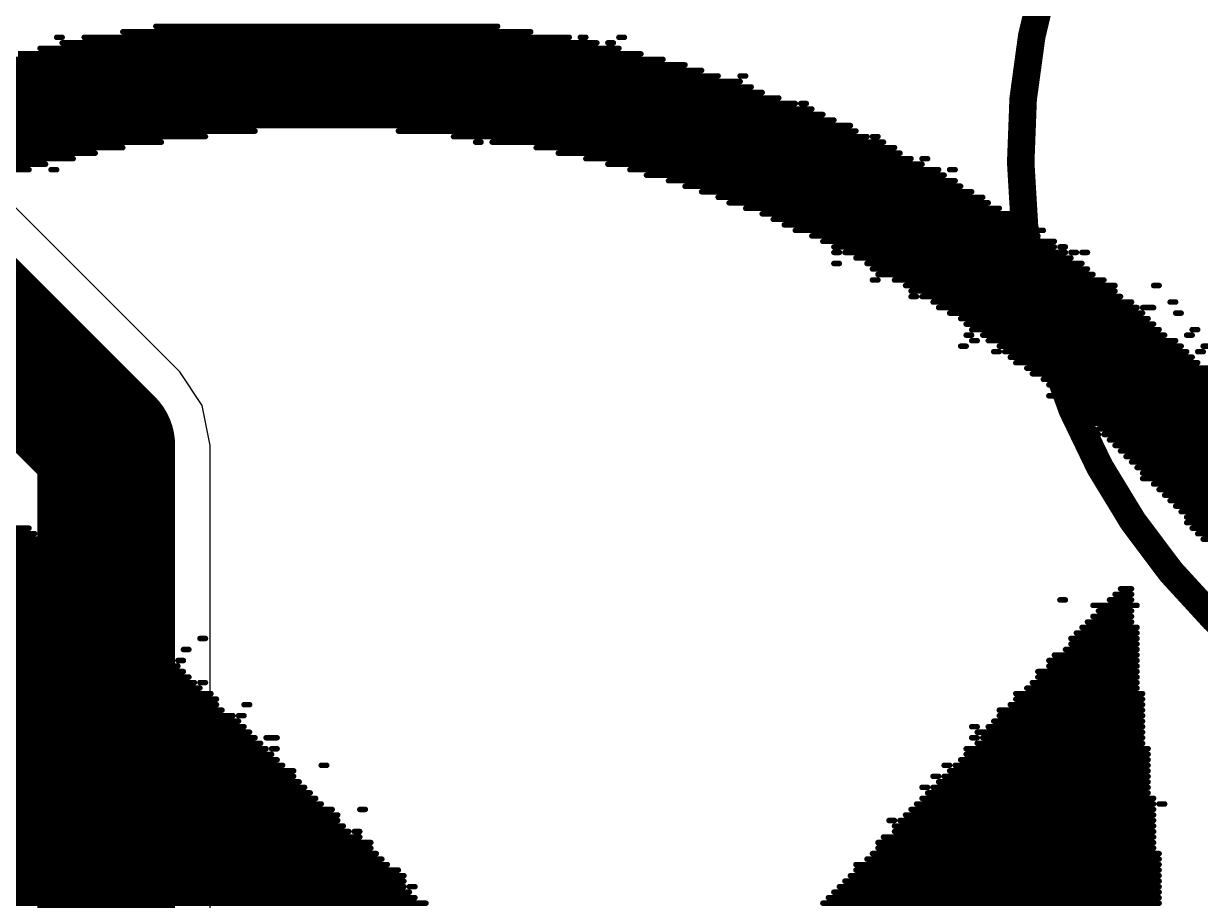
# Model space of a CAD drawing. Header units: millimetres. Extents: x -0.42 to 2.4, y -0.33 to 1.81.
# Drawn here: x 0.705 to 0.9185, y 0.7405 to 0.8995 of the extents above; entities that cross this region are included whole.
import ezdxf

# ---------------------------------------------------------------- set-up
doc = ezdxf.new("R2010")
doc.units = ezdxf.units.MM
doc.header["$MEASUREMENT"] = 0
for name, color, linetype in [('BottomLayer', 5, 'Continuous'), ('BottomOverlay', 54, 'Continuous'), ('TopOverlay', 2, 'Continuous')]:
    doc.layers.add(name, color=color, linetype=linetype)

# ---------------------------------------------------------------- blocks, each defined once
blk = doc.blocks.new('IR333_A_7')
at = {"layer": 'TopOverlay', "const_width": 0.005}
blk.add_lwpolyline([(-0.11811, 0, -0.73505), (0.09707, 0.06729)], format="xyb", dxfattribs=at)

msp = doc.modelspace()

# ---------------------------------------------------------------- linework, layer by layer
at = {"layer": 'BottomLayer'}
for p, q in [((0.73334, 0.83634), (0.65218, 0.9175)), ((0.73743, 0.83022), (0.73334, 0.83634)), ((0.73886, 0.823), (0.73743, 0.83022)), ((0.73886, 0.391), (0.73886, 0.823))]:
    msp.add_line(p, q, dxfattribs=at)
at = {"layer": 'BottomLayer', "const_width": 0.025}
for points in [[(0.63006, 0.91294), (0.72, 0.823)], [(0.72, 0.391), (0.72, 0.823)]]:
    msp.add_lwpolyline(points, dxfattribs=at)
at = {"layer": 'BottomLayer', "const_width": 0.0125}
msp.add_lwpolyline([(0.71375, 0.823, 1), (0.72625, 0.823, 1)], format="xyb", close=True, dxfattribs=at)
msp.add_lwpolyline([(0.71375, 0.823, 1), (0.72625, 0.823, 1)], format="xyb", close=True, dxfattribs=at)
at = {"layer": 'BottomOverlay', "const_width": 0.001}
for points in [[(0.729, 0.899), (0.791, 0.899)], [(0.711, 0.897), (0.712, 0.897)], [(0.716, 0.897), (0.804, 0.897)], [(0.723, 0.898), (0.797, 0.898)], [(0.806, 0.897), (0.807, 0.897)], [(0.813, 0.897), (0.814, 0.897)], [(0.708, 0.895), (0.813, 0.895)], [(0.712, 0.896), (0.809, 0.896)], [(0.811, 0.896), (0.812, 0.896)], [(0.696, 0.892), (0.825, 0.892)], [(0.699, 0.893), (0.821, 0.893)], [(0.704, 0.894), (0.817, 0.894)], [(0.689, 0.89), (0.831, 0.89)], [(0.693, 0.891), (0.828, 0.891)], [(0.835, 0.89), (0.836, 0.89)], [(0.684, 0.888), (0.837, 0.888)], [(0.687, 0.889), (0.835, 0.889)], [(0.679, 0.886), (0.842, 0.886)], [(0.681, 0.887), (0.839, 0.887)], [(0.673, 0.884), (0.848, 0.884)], [(0.676, 0.885), (0.845, 0.885)], [(0.846, 0.885), (0.847, 0.885)], [(0.669, 0.882), (0.852, 0.882)], [(0.671, 0.883), (0.85, 0.883)], [(0.665, 0.88), (0.747, 0.88)], [(0.666, 0.881), (0.855, 0.881)], [(0.773, 0.88), (0.856, 0.88)], [(0.657, 0.877), (0.723, 0.877)], [(0.661, 0.878), (0.73, 0.878)], [(0.662, 0.879), (0.738, 0.879)], [(0.783, 0.879), (0.858, 0.879)], [(0.787, 0.878), (0.788, 0.878)], [(0.79, 0.878), (0.861, 0.878)], [(0.798, 0.877), (0.863, 0.877)], [(0.859, 0.879), (0.86, 0.879)], [(0.655, 0.875), (0.714, 0.875)], [(0.656, 0.876), (0.718, 0.876)], [(0.802, 0.876), (0.864, 0.876)], [(0.807, 0.875), (0.866, 0.875)], [(0.868, 0.875), (0.869, 0.875)], [(0.651, 0.873), (0.706, 0.873)], [(0.652, 0.874), (0.709, 0.874)], [(0.71, 0.873), (0.711, 0.873)], [(0.811, 0.874), (0.868, 0.874)], [(0.815, 0.873), (0.871, 0.873)], [(0.873, 0.873), (0.874, 0.873)], [(0.818, 0.872), (0.872, 0.872)], [(0.822, 0.871), (0.874, 0.871)], [(0.825, 0.87), (0.875, 0.87)], [(0.828, 0.869), (0.877, 0.869)], [(0.831, 0.868), (0.879, 0.868)], [(0.833, 0.867), (0.88, 0.867)], [(0.836, 0.866), (0.882, 0.866)], [(0.839, 0.865), (0.884, 0.865)], [(0.841, 0.864), (0.885, 0.864)], [(0.843, 0.863), (0.887, 0.863)], [(0.845, 0.862), (0.888, 0.862)], [(0.848, 0.861), (0.889, 0.861)], [(0.85, 0.86), (0.892, 0.86)], [(0.889, 0.862), (0.89, 0.862)], [(0.852, 0.859), (0.892, 0.859)], [(0.852, 0.858), (0.853, 0.858)], [(0.854, 0.858), (0.894, 0.858)], [(0.893, 0.859), (0.894, 0.859)], [(0.895, 0.858), (0.896, 0.858)], [(0.897, 0.858), (0.898, 0.858)], [(0.852, 0.856), (0.853, 0.856)], [(0.856, 0.857), (0.895, 0.857)], [(0.858, 0.856), (0.897, 0.856)], [(0.859, 0.855), (0.898, 0.855)], [(0.86, 0.854), (0.899, 0.854)], [(0.859, 0.853), (0.86, 0.853)], [(0.863, 0.853), (0.901, 0.853)], [(0.865, 0.852), (0.903, 0.852)], [(0.91, 0.852), (0.911, 0.852)], [(0.866, 0.851), (0.903, 0.851)], [(0.866, 0.85), (0.867, 0.85)], [(0.868, 0.85), (0.904, 0.85)], [(0.87, 0.849), (0.906, 0.849)], [(0.871, 0.848), (0.907, 0.848)], [(0.908, 0.848), (0.91, 0.848)], [(0.913, 0.849), (0.914, 0.849)], [(0.873, 0.847), (0.908, 0.847)], [(0.875, 0.846), (0.909, 0.846)], [(0.876, 0.845), (0.91, 0.845)], [(0.914, 0.847), (0.915, 0.847)], [(0.876, 0.843), (0.877, 0.843)], [(0.877, 0.844), (0.911, 0.844)], [(0.879, 0.843), (0.912, 0.843)], [(0.916, 0.843), (0.917, 0.843)], [(0.917, 0.844), (0.918, 0.844)], [(0.875, 0.841), (0.876, 0.841)], [(0.877, 0.842), (0.878, 0.842)], [(0.88, 0.842), (0.914, 0.842)], [(0.882, 0.841), (0.915, 0.841)], [(0.919, 0.841), (0.92, 0.841)], [(0.881, 0.84), (0.882, 0.84)], [(0.883, 0.84), (0.916, 0.84)], [(0.884, 0.839), (0.917, 0.839)], [(0.918, 0.84), (0.919, 0.84)], [(0.885, 0.838), (0.918, 0.838)], [(0.887, 0.837), (0.92, 0.837)], [(0.888, 0.836), (0.92, 0.836)], [(0.89, 0.835), (0.921, 0.835)], [(0.891, 0.834), (0.924, 0.834)], [(0.892, 0.833), (0.923, 0.833)], [(0.891, 0.832), (0.892, 0.832)], [(0.893, 0.832), (0.924, 0.832)], [(0.893, 0.831), (0.925, 0.831)], [(0.896, 0.83), (0.926, 0.83)], [(0.897, 0.829), (0.927, 0.829)], [(0.897, 0.828), (0.927, 0.828)], [(0.899, 0.827), (0.928, 0.827)], [(0.9, 0.826), (0.929, 0.826)], [(0.899, 0.825), (0.9, 0.825)], [(0.901, 0.825), (0.93, 0.825)], [(0.902, 0.824), (0.931, 0.824)], [(0.903, 0.823), (0.932, 0.823)], [(0.904, 0.822), (0.933, 0.822)], [(0.905, 0.821), (0.934, 0.821)], [(0.906, 0.82), (0.935, 0.82)], [(0.907, 0.819), (0.935, 0.819)], [(0.908, 0.818), (0.936, 0.818)], [(0.901, 0.816), (0.902, 0.816)], [(0.908, 0.817), (0.937, 0.817)], [(0.91, 0.816), (0.938, 0.816)], [(0.911, 0.815), (0.939, 0.815)], [(0.912, 0.814), (0.939, 0.814)], [(0.913, 0.813), (0.94, 0.813)], [(0.914, 0.812), (0.941, 0.812)], [(0.915, 0.811), (0.942, 0.811)], [(0.916, 0.81), (0.943, 0.81)], [(0.916, 0.809), (0.943, 0.809)], [(0.547, 0.808), (0.706, 0.808)], [(0.548, 0.807), (0.707, 0.807)], [(0.917, 0.808), (0.944, 0.808)], [(0.918, 0.807), (0.945, 0.807)], [(0.551, 0.806), (0.709, 0.806)], [(0.553, 0.805), (0.709, 0.805)], [(0.919, 0.806), (0.947, 0.806)], [(0.555, 0.804), (0.711, 0.804)], [(0.557, 0.803), (0.711, 0.803)], [(0.559, 0.802), (0.713, 0.802)], [(0.561, 0.801), (0.713, 0.801)], [(0.716, 0.801), (0.717, 0.801)], [(0.562, 0.8), (0.715, 0.8)], [(0.564, 0.799), (0.716, 0.799)], [(0.567, 0.798), (0.717, 0.798)], [(0.717, 0.799), (0.718, 0.799)], [(0.568, 0.797), (0.718, 0.797)], [(0.569, 0.796), (0.719, 0.796)], [(0.903, 0.796), (0.906, 0.796)], [(0.904, 0.797), (0.906, 0.797)], [(0.567, 0.794), (0.721, 0.794)], [(0.568, 0.795), (0.72, 0.795)], [(0.893, 0.795), (0.894, 0.795)], [(0.899, 0.794), (0.907, 0.794)], [(0.902, 0.795), (0.906, 0.795)], [(0.566, 0.792), (0.724, 0.792)], [(0.567, 0.793), (0.722, 0.793)], [(0.723, 0.793), (0.724, 0.793)], [(0.899, 0.792), (0.906, 0.792)], [(0.9, 0.793), (0.906, 0.793)], [(0.565, 0.79), (0.726, 0.79)], [(0.566, 0.791), (0.725, 0.791)], [(0.897, 0.79), (0.907, 0.79)], [(0.898, 0.791), (0.906, 0.791)], [(0.564, 0.789), (0.727, 0.789)], [(0.564, 0.788), (0.728, 0.788)], [(0.737, 0.788), (0.738, 0.788)], [(0.895, 0.788), (0.907, 0.788)], [(0.896, 0.789), (0.907, 0.789)], [(0.563, 0.787), (0.729, 0.787)], [(0.589, 0.786), (0.73, 0.786)], [(0.734, 0.786), (0.735, 0.786)], [(0.894, 0.786), (0.907, 0.786)], [(0.895, 0.787), (0.907, 0.787)], [(0.591, 0.785), (0.731, 0.785)], [(0.593, 0.784), (0.732, 0.784)], [(0.733, 0.784), (0.734, 0.784)], [(0.891, 0.784), (0.907, 0.784)], [(0.892, 0.785), (0.907, 0.785)], [(0.594, 0.783), (0.733, 0.783)], [(0.597, 0.782), (0.734, 0.782)], [(0.598, 0.781), (0.735, 0.781)], [(0.889, 0.782), (0.907, 0.782)], [(0.889, 0.781), (0.907, 0.781)], [(0.891, 0.783), (0.907, 0.783)], [(0.6, 0.78), (0.736, 0.78)], [(0.601, 0.779), (0.737, 0.779)], [(0.737, 0.78), (0.738, 0.78)], [(0.887, 0.779), (0.907, 0.779)], [(0.888, 0.78), (0.907, 0.78)], [(0.603, 0.778), (0.739, 0.778)], [(0.605, 0.777), (0.74, 0.777)], [(0.885, 0.778), (0.908, 0.778)], [(0.885, 0.777), (0.908, 0.777)], [(0.606, 0.776), (0.74, 0.776)], [(0.608, 0.775), (0.741, 0.775)], [(0.745, 0.776), (0.746, 0.776)], [(0.882, 0.775), (0.908, 0.775)], [(0.884, 0.776), (0.908, 0.776)], [(0.609, 0.774), (0.743, 0.774)], [(0.611, 0.773), (0.744, 0.773)], [(0.744, 0.774), (0.745, 0.774)], [(0.881, 0.773), (0.908, 0.773)], [(0.882, 0.774), (0.908, 0.774)], [(0.612, 0.772), (0.745, 0.772)], [(0.614, 0.771), (0.746, 0.771)], [(0.877, 0.772), (0.878, 0.772)], [(0.878, 0.771), (0.908, 0.771)], [(0.88, 0.772), (0.908, 0.772)], [(0.616, 0.77), (0.747, 0.77)], [(0.617, 0.769), (0.748, 0.769)], [(0.749, 0.77), (0.751, 0.77)], [(0.877, 0.77), (0.878, 0.77)], [(0.878, 0.769), (0.908, 0.769)], [(0.879, 0.77), (0.908, 0.77)], [(0.619, 0.768), (0.749, 0.768)], [(0.621, 0.767), (0.75, 0.767)], [(0.622, 0.766), (0.751, 0.766)], [(0.75, 0.768), (0.751, 0.768)], [(0.875, 0.766), (0.909, 0.766)], [(0.876, 0.768), (0.909, 0.768)], [(0.876, 0.767), (0.909, 0.767)], [(0.624, 0.765), (0.752, 0.765)], [(0.625, 0.764), (0.754, 0.764)], [(0.759, 0.765), (0.76, 0.765)], [(0.872, 0.765), (0.873, 0.765)], [(0.873, 0.764), (0.909, 0.764)], [(0.874, 0.765), (0.909, 0.765)], [(0.626, 0.763), (0.754, 0.763)], [(0.628, 0.762), (0.755, 0.762)], [(0.87, 0.763), (0.871, 0.763)], [(0.871, 0.762), (0.909, 0.762)], [(0.872, 0.763), (0.909, 0.763)], [(0.629, 0.761), (0.756, 0.761)], [(0.63, 0.76), (0.757, 0.76)], [(0.868, 0.761), (0.869, 0.761)], [(0.869, 0.76), (0.909, 0.76)], [(0.87, 0.761), (0.909, 0.761)], [(0.632, 0.759), (0.758, 0.759)], [(0.634, 0.758), (0.759, 0.758)], [(0.867, 0.758), (0.91, 0.758)], [(0.868, 0.759), (0.91, 0.759)], [(0.911, 0.758), (0.912, 0.758)], [(0.635, 0.757), (0.761, 0.757)], [(0.637, 0.756), (0.762, 0.756)], [(0.766, 0.757), (0.767, 0.757)], [(0.865, 0.756), (0.91, 0.756)], [(0.866, 0.757), (0.91, 0.757)], [(0.638, 0.755), (0.762, 0.755)], [(0.64, 0.754), (0.763, 0.754)], [(0.862, 0.755), (0.863, 0.755)], [(0.863, 0.754), (0.91, 0.754)], [(0.864, 0.755), (0.91, 0.755)], [(0.641, 0.753), (0.764, 0.753)], [(0.642, 0.752), (0.766, 0.752)], [(0.765, 0.753), (0.766, 0.753)], [(0.861, 0.752), (0.91, 0.752)], [(0.863, 0.753), (0.91, 0.753)], [(0.643, 0.751), (0.768, 0.751)], [(0.645, 0.75), (0.768, 0.75)], [(0.646, 0.749), (0.769, 0.749)], [(0.859, 0.749), (0.911, 0.749)], [(0.86, 0.751), (0.91, 0.751)], [(0.86, 0.75), (0.91, 0.75)], [(0.647, 0.748), (0.77, 0.748)], [(0.649, 0.747), (0.771, 0.747)], [(0.856, 0.747), (0.911, 0.747)], [(0.858, 0.748), (0.911, 0.748)], [(0.65, 0.746), (0.773, 0.746)], [(0.651, 0.745), (0.774, 0.745)], [(0.855, 0.745), (0.911, 0.745)], [(0.856, 0.746), (0.911, 0.746)], [(0.652, 0.744), (0.774, 0.744)], [(0.654, 0.743), (0.774, 0.743)], [(0.775, 0.743), (0.776, 0.743)], [(0.853, 0.743), (0.911, 0.743)], [(0.854, 0.744), (0.911, 0.744)], [(0.655, 0.742), (0.775, 0.742)], [(0.656, 0.741), (0.776, 0.741)], [(0.851, 0.741), (0.911, 0.741)], [(0.852, 0.742), (0.911, 0.742)], [(0.657, 0.74), (0.778, 0.74)], [(0.85, 0.74), (0.911, 0.74)]]:
    msp.add_lwpolyline(points, dxfattribs=at)
at = {"layer": 'BottomOverlay', "const_width": 0.0005}
for points in [[(0.72875, 0.899, 1), (0.72925, 0.899, 1)], [(0.79075, 0.899, 1), (0.79125, 0.899, 1)], [(0.71075, 0.897, 1), (0.71125, 0.897, 1)], [(0.71175, 0.897, 1), (0.71225, 0.897, 1)], [(0.71575, 0.897, 1), (0.71625, 0.897, 1)], [(0.72275, 0.898, 1), (0.72325, 0.898, 1)], [(0.79675, 0.898, 1), (0.79725, 0.898, 1)], [(0.80375, 0.897, 1), (0.80425, 0.897, 1)], [(0.80575, 0.897, 1), (0.80625, 0.897, 1)], [(0.80675, 0.897, 1), (0.80725, 0.897, 1)], [(0.81275, 0.897, 1), (0.81325, 0.897, 1)], [(0.81375, 0.897, 1), (0.81425, 0.897, 1)], [(0.70775, 0.895, 1), (0.70825, 0.895, 1)], [(0.71175, 0.896, 1), (0.71225, 0.896, 1)], [(0.80875, 0.896, 1), (0.80925, 0.896, 1)], [(0.81075, 0.896, 1), (0.81125, 0.896, 1)], [(0.81175, 0.896, 1), (0.81225, 0.896, 1)], [(0.81275, 0.895, 1), (0.81325, 0.895, 1)], [(0.81675, 0.894, 1), (0.81725, 0.894, 1)], [(0.82075, 0.893, 1), (0.82125, 0.893, 1)], [(0.82475, 0.892, 1), (0.82525, 0.892, 1)], [(0.82775, 0.891, 1), (0.82825, 0.891, 1)], [(0.83075, 0.89, 1), (0.83125, 0.89, 1)], [(0.83475, 0.89, 1), (0.83525, 0.89, 1)], [(0.83575, 0.89, 1), (0.83625, 0.89, 1)], [(0.83475, 0.889, 1), (0.83525, 0.889, 1)], [(0.83675, 0.888, 1), (0.83725, 0.888, 1)], [(0.83875, 0.887, 1), (0.83925, 0.887, 1)], [(0.84175, 0.886, 1), (0.84225, 0.886, 1)], [(0.84475, 0.885, 1), (0.84525, 0.885, 1)], [(0.84575, 0.885, 1), (0.84625, 0.885, 1)], [(0.84675, 0.885, 1), (0.84725, 0.885, 1)], [(0.84775, 0.884, 1), (0.84825, 0.884, 1)], [(0.84975, 0.883, 1), (0.85025, 0.883, 1)], [(0.85175, 0.882, 1), (0.85225, 0.882, 1)], [(0.74675, 0.88, 1), (0.74725, 0.88, 1)], [(0.77275, 0.88, 1), (0.77325, 0.88, 1)], [(0.85475, 0.881, 1), (0.85525, 0.881, 1)], [(0.85575, 0.88, 1), (0.85625, 0.88, 1)], [(0.72275, 0.877, 1), (0.72325, 0.877, 1)], [(0.72975, 0.878, 1), (0.73025, 0.878, 1)], [(0.73775, 0.879, 1), (0.73825, 0.879, 1)], [(0.78275, 0.879, 1), (0.78325, 0.879, 1)], [(0.78675, 0.878, 1), (0.78725, 0.878, 1)], [(0.78775, 0.878, 1), (0.78825, 0.878, 1)], [(0.78975, 0.878, 1), (0.79025, 0.878, 1)], [(0.79775, 0.877, 1), (0.79825, 0.877, 1)], [(0.85775, 0.879, 1), (0.85825, 0.879, 1)], [(0.85875, 0.879, 1), (0.85925, 0.879, 1)], [(0.85975, 0.879, 1), (0.86025, 0.879, 1)], [(0.86075, 0.878, 1), (0.86125, 0.878, 1)], [(0.86275, 0.877, 1), (0.86325, 0.877, 1)], [(0.71375, 0.875, 1), (0.71425, 0.875, 1)], [(0.71775, 0.876, 1), (0.71825, 0.876, 1)], [(0.80175, 0.876, 1), (0.80225, 0.876, 1)], [(0.80675, 0.875, 1), (0.80725, 0.875, 1)], [(0.86375, 0.876, 1), (0.86425, 0.876, 1)], [(0.86575, 0.875, 1), (0.86625, 0.875, 1)], [(0.86775, 0.875, 1), (0.86825, 0.875, 1)], [(0.86875, 0.875, 1), (0.86925, 0.875, 1)], [(0.70575, 0.873, 1), (0.70625, 0.873, 1)], [(0.70875, 0.874, 1), (0.70925, 0.874, 1)], [(0.70975, 0.873, 1), (0.71025, 0.873, 1)], [(0.71075, 0.873, 1), (0.71125, 0.873, 1)], [(0.81075, 0.874, 1), (0.81125, 0.874, 1)], [(0.81475, 0.873, 1), (0.81525, 0.873, 1)], [(0.86775, 0.874, 1), (0.86825, 0.874, 1)], [(0.87075, 0.873, 1), (0.87125, 0.873, 1)], [(0.87275, 0.873, 1), (0.87325, 0.873, 1)], [(0.87375, 0.873, 1), (0.87425, 0.873, 1)], [(0.81775, 0.872, 1), (0.81825, 0.872, 1)], [(0.82175, 0.871, 1), (0.82225, 0.871, 1)], [(0.87175, 0.872, 1), (0.87225, 0.872, 1)], [(0.87375, 0.871, 1), (0.87425, 0.871, 1)], [(0.82475, 0.87, 1), (0.82525, 0.87, 1)], [(0.82775, 0.869, 1), (0.82825, 0.869, 1)], [(0.87475, 0.87, 1), (0.87525, 0.87, 1)], [(0.87675, 0.869, 1), (0.87725, 0.869, 1)], [(0.83075, 0.868, 1), (0.83125, 0.868, 1)], [(0.83275, 0.867, 1), (0.83325, 0.867, 1)], [(0.87875, 0.868, 1), (0.87925, 0.868, 1)], [(0.87975, 0.867, 1), (0.88025, 0.867, 1)], [(0.83575, 0.866, 1), (0.83625, 0.866, 1)], [(0.83875, 0.865, 1), (0.83925, 0.865, 1)], [(0.88175, 0.866, 1), (0.88225, 0.866, 1)], [(0.88375, 0.865, 1), (0.88425, 0.865, 1)], [(0.84075, 0.864, 1), (0.84125, 0.864, 1)], [(0.84275, 0.863, 1), (0.84325, 0.863, 1)], [(0.88475, 0.864, 1), (0.88525, 0.864, 1)], [(0.88675, 0.863, 1), (0.88725, 0.863, 1)], [(0.84475, 0.862, 1), (0.84525, 0.862, 1)], [(0.84775, 0.861, 1), (0.84825, 0.861, 1)], [(0.84975, 0.86, 1), (0.85025, 0.86, 1)], [(0.88775, 0.862, 1), (0.88825, 0.862, 1)], [(0.88875, 0.862, 1), (0.88925, 0.862, 1)], [(0.88875, 0.861, 1), (0.88925, 0.861, 1)], [(0.88975, 0.862, 1), (0.89025, 0.862, 1)], [(0.89175, 0.86, 1), (0.89225, 0.86, 1)], [(0.85175, 0.859, 1), (0.85225, 0.859, 1)], [(0.85175, 0.858, 1), (0.85225, 0.858, 1)], [(0.85275, 0.858, 1), (0.85325, 0.858, 1)], [(0.85375, 0.858, 1), (0.85425, 0.858, 1)], [(0.89175, 0.859, 1), (0.89225, 0.859, 1)], [(0.89275, 0.859, 1), (0.89325, 0.859, 1)], [(0.89375, 0.859, 1), (0.89425, 0.859, 1)], [(0.89375, 0.858, 1), (0.89425, 0.858, 1)], [(0.89475, 0.858, 1), (0.89525, 0.858, 1)], [(0.89575, 0.858, 1), (0.89625, 0.858, 1)], [(0.89675, 0.858, 1), (0.89725, 0.858, 1)], [(0.89775, 0.858, 1), (0.89825, 0.858, 1)], [(0.85175, 0.856, 1), (0.85225, 0.856, 1)], [(0.85275, 0.856, 1), (0.85325, 0.856, 1)], [(0.85575, 0.857, 1), (0.85625, 0.857, 1)], [(0.85775, 0.856, 1), (0.85825, 0.856, 1)], [(0.89475, 0.857, 1), (0.89525, 0.857, 1)], [(0.89675, 0.856, 1), (0.89725, 0.856, 1)], [(0.85875, 0.855, 1), (0.85925, 0.855, 1)], [(0.85975, 0.854, 1), (0.86025, 0.854, 1)], [(0.89775, 0.855, 1), (0.89825, 0.855, 1)], [(0.89875, 0.854, 1), (0.89925, 0.854, 1)], [(0.85875, 0.853, 1), (0.85925, 0.853, 1)], [(0.85975, 0.853, 1), (0.86025, 0.853, 1)], [(0.86275, 0.853, 1), (0.86325, 0.853, 1)], [(0.86475, 0.852, 1), (0.86525, 0.852, 1)], [(0.90075, 0.853, 1), (0.90125, 0.853, 1)], [(0.90275, 0.852, 1), (0.90325, 0.852, 1)], [(0.90975, 0.852, 1), (0.91025, 0.852, 1)], [(0.91075, 0.852, 1), (0.91125, 0.852, 1)], [(0.86575, 0.851, 1), (0.86625, 0.851, 1)], [(0.86575, 0.85, 1), (0.86625, 0.85, 1)], [(0.86675, 0.85, 1), (0.86725, 0.85, 1)], [(0.86775, 0.85, 1), (0.86825, 0.85, 1)], [(0.90275, 0.851, 1), (0.90325, 0.851, 1)], [(0.90375, 0.85, 1), (0.90425, 0.85, 1)], [(0.86975, 0.849, 1), (0.87025, 0.849, 1)], [(0.87075, 0.848, 1), (0.87125, 0.848, 1)], [(0.90575, 0.849, 1), (0.90625, 0.849, 1)], [(0.90675, 0.848, 1), (0.90725, 0.848, 1)], [(0.90775, 0.848, 1), (0.90825, 0.848, 1)], [(0.90975, 0.848, 1), (0.91025, 0.848, 1)], [(0.91275, 0.849, 1), (0.91325, 0.849, 1)], [(0.91375, 0.849, 1), (0.91425, 0.849, 1)], [(0.87275, 0.847, 1), (0.87325, 0.847, 1)], [(0.87475, 0.846, 1), (0.87525, 0.846, 1)], [(0.87575, 0.845, 1), (0.87625, 0.845, 1)], [(0.90775, 0.847, 1), (0.90825, 0.847, 1)], [(0.90875, 0.846, 1), (0.90925, 0.846, 1)], [(0.90975, 0.845, 1), (0.91025, 0.845, 1)], [(0.91375, 0.847, 1), (0.91425, 0.847, 1)], [(0.91475, 0.847, 1), (0.91525, 0.847, 1)], [(0.87575, 0.843, 1), (0.87625, 0.843, 1)], [(0.87675, 0.844, 1), (0.87725, 0.844, 1)], [(0.87675, 0.843, 1), (0.87725, 0.843, 1)], [(0.87875, 0.843, 1), (0.87925, 0.843, 1)], [(0.91075, 0.844, 1), (0.91125, 0.844, 1)], [(0.91175, 0.843, 1), (0.91225, 0.843, 1)], [(0.91575, 0.843, 1), (0.91625, 0.843, 1)], [(0.91675, 0.844, 1), (0.91725, 0.844, 1)], [(0.91675, 0.843, 1), (0.91725, 0.843, 1)], [(0.91775, 0.844, 1), (0.91825, 0.844, 1)], [(0.87475, 0.841, 1), (0.87525, 0.841, 1)], [(0.87575, 0.841, 1), (0.87625, 0.841, 1)], [(0.87675, 0.842, 1), (0.87725, 0.842, 1)], [(0.87775, 0.842, 1), (0.87825, 0.842, 1)], [(0.87975, 0.842, 1), (0.88025, 0.842, 1)], [(0.88175, 0.841, 1), (0.88225, 0.841, 1)], [(0.91375, 0.842, 1), (0.91425, 0.842, 1)], [(0.91475, 0.841, 1), (0.91525, 0.841, 1)], [(0.91875, 0.841, 1), (0.91925, 0.841, 1)], [(0.88075, 0.84, 1), (0.88125, 0.84, 1)], [(0.88175, 0.84, 1), (0.88225, 0.84, 1)], [(0.88275, 0.84, 1), (0.88325, 0.84, 1)], [(0.88375, 0.839, 1), (0.88425, 0.839, 1)], [(0.91575, 0.84, 1), (0.91625, 0.84, 1)], [(0.91675, 0.839, 1), (0.91725, 0.839, 1)], [(0.91775, 0.84, 1), (0.91825, 0.84, 1)], [(0.91875, 0.84, 1), (0.91925, 0.84, 1)], [(0.88475, 0.838, 1), (0.88525, 0.838, 1)], [(0.88675, 0.837, 1), (0.88725, 0.837, 1)], [(0.91775, 0.838, 1), (0.91825, 0.838, 1)], [(0.88775, 0.836, 1), (0.88825, 0.836, 1)], [(0.88975, 0.835, 1), (0.89025, 0.835, 1)], [(0.89075, 0.834, 1), (0.89125, 0.834, 1)], [(0.89175, 0.833, 1), (0.89225, 0.833, 1)], [(0.89075, 0.832, 1), (0.89125, 0.832, 1)], [(0.89175, 0.832, 1), (0.89225, 0.832, 1)], [(0.89275, 0.832, 1), (0.89325, 0.832, 1)], [(0.89275, 0.831, 1), (0.89325, 0.831, 1)], [(0.89575, 0.83, 1), (0.89625, 0.83, 1)], [(0.89675, 0.829, 1), (0.89725, 0.829, 1)], [(0.89675, 0.828, 1), (0.89725, 0.828, 1)], [(0.89875, 0.827, 1), (0.89925, 0.827, 1)], [(0.89975, 0.826, 1), (0.90025, 0.826, 1)], [(0.89875, 0.825, 1), (0.89925, 0.825, 1)], [(0.89975, 0.825, 1), (0.90025, 0.825, 1)], [(0.90075, 0.825, 1), (0.90125, 0.825, 1)], [(0.90175, 0.824, 1), (0.90225, 0.824, 1)], [(0.90275, 0.823, 1), (0.90325, 0.823, 1)], [(0.90375, 0.822, 1), (0.90425, 0.822, 1)], [(0.90475, 0.821, 1), (0.90525, 0.821, 1)], [(0.90575, 0.82, 1), (0.90625, 0.82, 1)], [(0.90675, 0.819, 1), (0.90725, 0.819, 1)], [(0.90775, 0.818, 1), (0.90825, 0.818, 1)], [(0.90075, 0.816, 1), (0.90125, 0.816, 1)], [(0.90175, 0.816, 1), (0.90225, 0.816, 1)], [(0.90775, 0.817, 1), (0.90825, 0.817, 1)], [(0.90975, 0.816, 1), (0.91025, 0.816, 1)], [(0.91075, 0.815, 1), (0.91125, 0.815, 1)], [(0.91175, 0.814, 1), (0.91225, 0.814, 1)], [(0.91275, 0.813, 1), (0.91325, 0.813, 1)], [(0.91375, 0.812, 1), (0.91425, 0.812, 1)], [(0.91475, 0.811, 1), (0.91525, 0.811, 1)], [(0.91575, 0.81, 1), (0.91625, 0.81, 1)], [(0.91575, 0.809, 1), (0.91625, 0.809, 1)], [(0.70575, 0.808, 1), (0.70625, 0.808, 1)], [(0.70675, 0.807, 1), (0.70725, 0.807, 1)], [(0.91675, 0.808, 1), (0.91725, 0.808, 1)], [(0.91775, 0.807, 1), (0.91825, 0.807, 1)], [(0.70875, 0.806, 1), (0.70925, 0.806, 1)], [(0.70875, 0.805, 1), (0.70925, 0.805, 1)], [(0.91875, 0.806, 1), (0.91925, 0.806, 1)], [(0.71075, 0.804, 1), (0.71125, 0.804, 1)], [(0.71075, 0.803, 1), (0.71125, 0.803, 1)], [(0.71275, 0.802, 1), (0.71325, 0.802, 1)], [(0.71275, 0.801, 1), (0.71325, 0.801, 1)], [(0.71575, 0.801, 1), (0.71625, 0.801, 1)], [(0.71675, 0.801, 1), (0.71725, 0.801, 1)], [(0.71475, 0.8, 1), (0.71525, 0.8, 1)], [(0.71575, 0.799, 1), (0.71625, 0.799, 1)], [(0.71675, 0.799, 1), (0.71725, 0.799, 1)], [(0.71675, 0.798, 1), (0.71725, 0.798, 1)], [(0.71775, 0.799, 1), (0.71825, 0.799, 1)], [(0.71775, 0.797, 1), (0.71825, 0.797, 1)], [(0.71875, 0.796, 1), (0.71925, 0.796, 1)], [(0.90275, 0.796, 1), (0.90325, 0.796, 1)], [(0.90375, 0.797, 1), (0.90425, 0.797, 1)], [(0.90575, 0.797, 1), (0.90625, 0.797, 1)], [(0.90575, 0.796, 1), (0.90625, 0.796, 1)], [(0.71975, 0.795, 1), (0.72025, 0.795, 1)], [(0.72075, 0.794, 1), (0.72125, 0.794, 1)], [(0.89275, 0.795, 1), (0.89325, 0.795, 1)], [(0.89375, 0.795, 1), (0.89425, 0.795, 1)], [(0.89875, 0.794, 1), (0.89925, 0.794, 1)], [(0.90175, 0.795, 1), (0.90225, 0.795, 1)], [(0.90575, 0.795, 1), (0.90625, 0.795, 1)], [(0.90675, 0.794, 1), (0.90725, 0.794, 1)], [(0.72175, 0.793, 1), (0.72225, 0.793, 1)], [(0.72275, 0.793, 1), (0.72325, 0.793, 1)], [(0.72375, 0.793, 1), (0.72425, 0.793, 1)], [(0.72375, 0.792, 1), (0.72425, 0.792, 1)], [(0.89875, 0.792, 1), (0.89925, 0.792, 1)], [(0.89975, 0.793, 1), (0.90025, 0.793, 1)], [(0.90575, 0.793, 1), (0.90625, 0.793, 1)], [(0.90575, 0.792, 1), (0.90625, 0.792, 1)], [(0.72475, 0.791, 1), (0.72525, 0.791, 1)], [(0.72575, 0.79, 1), (0.72625, 0.79, 1)], [(0.89675, 0.79, 1), (0.89725, 0.79, 1)], [(0.89775, 0.791, 1), (0.89825, 0.791, 1)], [(0.90575, 0.791, 1), (0.90625, 0.791, 1)], [(0.90675, 0.79, 1), (0.90725, 0.79, 1)], [(0.72675, 0.789, 1), (0.72725, 0.789, 1)], [(0.72775, 0.788, 1), (0.72825, 0.788, 1)], [(0.73675, 0.788, 1), (0.73725, 0.788, 1)], [(0.73775, 0.788, 1), (0.73825, 0.788, 1)], [(0.89475, 0.788, 1), (0.89525, 0.788, 1)], [(0.89575, 0.789, 1), (0.89625, 0.789, 1)], [(0.90675, 0.789, 1), (0.90725, 0.789, 1)], [(0.90675, 0.788, 1), (0.90725, 0.788, 1)], [(0.72875, 0.787, 1), (0.72925, 0.787, 1)], [(0.72975, 0.786, 1), (0.73025, 0.786, 1)], [(0.73375, 0.786, 1), (0.73425, 0.786, 1)], [(0.73475, 0.786, 1), (0.73525, 0.786, 1)], [(0.89375, 0.786, 1), (0.89425, 0.786, 1)], [(0.89475, 0.787, 1), (0.89525, 0.787, 1)], [(0.90675, 0.787, 1), (0.90725, 0.787, 1)], [(0.90675, 0.786, 1), (0.90725, 0.786, 1)], [(0.73075, 0.785, 1), (0.73125, 0.785, 1)], [(0.73175, 0.784, 1), (0.73225, 0.784, 1)], [(0.73275, 0.784, 1), (0.73325, 0.784, 1)], [(0.73375, 0.784, 1), (0.73425, 0.784, 1)], [(0.89075, 0.784, 1), (0.89125, 0.784, 1)], [(0.89175, 0.785, 1), (0.89225, 0.785, 1)], [(0.90675, 0.785, 1), (0.90725, 0.785, 1)], [(0.90675, 0.784, 1), (0.90725, 0.784, 1)], [(0.73275, 0.783, 1), (0.73325, 0.783, 1)], [(0.73375, 0.782, 1), (0.73425, 0.782, 1)], [(0.73475, 0.781, 1), (0.73525, 0.781, 1)], [(0.88875, 0.782, 1), (0.88925, 0.782, 1)], [(0.88875, 0.781, 1), (0.88925, 0.781, 1)], [(0.89075, 0.783, 1), (0.89125, 0.783, 1)], [(0.90675, 0.783, 1), (0.90725, 0.783, 1)], [(0.90675, 0.782, 1), (0.90725, 0.782, 1)], [(0.90675, 0.781, 1), (0.90725, 0.781, 1)], [(0.73575, 0.78, 1), (0.73625, 0.78, 1)], [(0.73675, 0.78, 1), (0.73725, 0.78, 1)], [(0.73675, 0.779, 1), (0.73725, 0.779, 1)], [(0.73775, 0.78, 1), (0.73825, 0.78, 1)], [(0.88675, 0.779, 1), (0.88725, 0.779, 1)], [(0.88775, 0.78, 1), (0.88825, 0.78, 1)], [(0.90675, 0.78, 1), (0.90725, 0.78, 1)], [(0.90675, 0.779, 1), (0.90725, 0.779, 1)], [(0.73875, 0.778, 1), (0.73925, 0.778, 1)], [(0.73975, 0.777, 1), (0.74025, 0.777, 1)], [(0.88475, 0.778, 1), (0.88525, 0.778, 1)], [(0.88475, 0.777, 1), (0.88525, 0.777, 1)], [(0.90775, 0.778, 1), (0.90825, 0.778, 1)], [(0.90775, 0.777, 1), (0.90825, 0.777, 1)], [(0.73975, 0.776, 1), (0.74025, 0.776, 1)], [(0.74075, 0.775, 1), (0.74125, 0.775, 1)], [(0.74475, 0.776, 1), (0.74525, 0.776, 1)], [(0.74575, 0.776, 1), (0.74625, 0.776, 1)], [(0.88175, 0.775, 1), (0.88225, 0.775, 1)], [(0.88375, 0.776, 1), (0.88425, 0.776, 1)], [(0.90775, 0.776, 1), (0.90825, 0.776, 1)], [(0.90775, 0.775, 1), (0.90825, 0.775, 1)], [(0.74275, 0.774, 1), (0.74325, 0.774, 1)], [(0.74375, 0.774, 1), (0.74425, 0.774, 1)], [(0.74375, 0.773, 1), (0.74425, 0.773, 1)], [(0.74475, 0.774, 1), (0.74525, 0.774, 1)], [(0.88075, 0.773, 1), (0.88125, 0.773, 1)], [(0.88175, 0.774, 1), (0.88225, 0.774, 1)], [(0.90775, 0.774, 1), (0.90825, 0.774, 1)], [(0.90775, 0.773, 1), (0.90825, 0.773, 1)], [(0.74475, 0.772, 1), (0.74525, 0.772, 1)], [(0.74575, 0.771, 1), (0.74625, 0.771, 1)], [(0.87675, 0.772, 1), (0.87725, 0.772, 1)], [(0.87775, 0.772, 1), (0.87825, 0.772, 1)], [(0.87775, 0.771, 1), (0.87825, 0.771, 1)], [(0.87975, 0.772, 1), (0.88025, 0.772, 1)], [(0.90775, 0.772, 1), (0.90825, 0.772, 1)], [(0.90775, 0.771, 1), (0.90825, 0.771, 1)], [(0.74675, 0.77, 1), (0.74725, 0.77, 1)], [(0.74775, 0.769, 1), (0.74825, 0.769, 1)], [(0.74875, 0.77, 1), (0.74925, 0.77, 1)], [(0.75075, 0.77, 1), (0.75125, 0.77, 1)], [(0.87675, 0.77, 1), (0.87725, 0.77, 1)], [(0.87775, 0.77, 1), (0.87825, 0.77, 1)], [(0.87775, 0.769, 1), (0.87825, 0.769, 1)], [(0.87875, 0.77, 1), (0.87925, 0.77, 1)], [(0.90775, 0.77, 1), (0.90825, 0.77, 1)], [(0.90775, 0.769, 1), (0.90825, 0.769, 1)], [(0.74875, 0.768, 1), (0.74925, 0.768, 1)], [(0.74975, 0.768, 1), (0.75025, 0.768, 1)], [(0.74975, 0.767, 1), (0.75025, 0.767, 1)], [(0.75075, 0.768, 1), (0.75125, 0.768, 1)], [(0.75075, 0.766, 1), (0.75125, 0.766, 1)], [(0.87475, 0.766, 1), (0.87525, 0.766, 1)], [(0.87575, 0.768, 1), (0.87625, 0.768, 1)], [(0.87575, 0.767, 1), (0.87625, 0.767, 1)], [(0.90875, 0.768, 1), (0.90925, 0.768, 1)], [(0.90875, 0.767, 1), (0.90925, 0.767, 1)], [(0.90875, 0.766, 1), (0.90925, 0.766, 1)], [(0.75175, 0.765, 1), (0.75225, 0.765, 1)], [(0.75375, 0.764, 1), (0.75425, 0.764, 1)], [(0.75875, 0.765, 1), (0.75925, 0.765, 1)], [(0.75975, 0.765, 1), (0.76025, 0.765, 1)], [(0.87175, 0.765, 1), (0.87225, 0.765, 1)], [(0.87275, 0.765, 1), (0.87325, 0.765, 1)], [(0.87275, 0.764, 1), (0.87325, 0.764, 1)], [(0.87375, 0.765, 1), (0.87425, 0.765, 1)], [(0.90875, 0.765, 1), (0.90925, 0.765, 1)], [(0.90875, 0.764, 1), (0.90925, 0.764, 1)], [(0.75375, 0.763, 1), (0.75425, 0.763, 1)], [(0.75475, 0.762, 1), (0.75525, 0.762, 1)], [(0.86975, 0.763, 1), (0.87025, 0.763, 1)], [(0.87075, 0.763, 1), (0.87125, 0.763, 1)], [(0.87075, 0.762, 1), (0.87125, 0.762, 1)], [(0.87175, 0.763, 1), (0.87225, 0.763, 1)], [(0.90875, 0.763, 1), (0.90925, 0.763, 1)], [(0.90875, 0.762, 1), (0.90925, 0.762, 1)], [(0.75575, 0.761, 1), (0.75625, 0.761, 1)], [(0.75675, 0.76, 1), (0.75725, 0.76, 1)], [(0.86775, 0.761, 1), (0.86825, 0.761, 1)], [(0.86875, 0.761, 1), (0.86925, 0.761, 1)], [(0.86875, 0.76, 1), (0.86925, 0.76, 1)], [(0.86975, 0.761, 1), (0.87025, 0.761, 1)], [(0.90875, 0.761, 1), (0.90925, 0.761, 1)], [(0.90875, 0.76, 1), (0.90925, 0.76, 1)], [(0.75775, 0.759, 1), (0.75825, 0.759, 1)], [(0.75875, 0.758, 1), (0.75925, 0.758, 1)], [(0.86675, 0.758, 1), (0.86725, 0.758, 1)], [(0.86775, 0.759, 1), (0.86825, 0.759, 1)], [(0.90975, 0.759, 1), (0.91025, 0.759, 1)], [(0.90975, 0.758, 1), (0.91025, 0.758, 1)], [(0.91075, 0.758, 1), (0.91125, 0.758, 1)], [(0.91175, 0.758, 1), (0.91225, 0.758, 1)], [(0.76075, 0.757, 1), (0.76125, 0.757, 1)], [(0.76175, 0.756, 1), (0.76225, 0.756, 1)], [(0.76575, 0.757, 1), (0.76625, 0.757, 1)], [(0.76675, 0.757, 1), (0.76725, 0.757, 1)], [(0.86475, 0.756, 1), (0.86525, 0.756, 1)], [(0.86575, 0.757, 1), (0.86625, 0.757, 1)], [(0.90975, 0.757, 1), (0.91025, 0.757, 1)], [(0.90975, 0.756, 1), (0.91025, 0.756, 1)], [(0.76175, 0.755, 1), (0.76225, 0.755, 1)], [(0.76275, 0.754, 1), (0.76325, 0.754, 1)], [(0.86175, 0.755, 1), (0.86225, 0.755, 1)], [(0.86275, 0.755, 1), (0.86325, 0.755, 1)], [(0.86275, 0.754, 1), (0.86325, 0.754, 1)], [(0.86375, 0.755, 1), (0.86425, 0.755, 1)], [(0.90975, 0.755, 1), (0.91025, 0.755, 1)], [(0.90975, 0.754, 1), (0.91025, 0.754, 1)], [(0.76375, 0.753, 1), (0.76425, 0.753, 1)], [(0.76475, 0.753, 1), (0.76525, 0.753, 1)], [(0.76575, 0.753, 1), (0.76625, 0.753, 1)], [(0.76575, 0.752, 1), (0.76625, 0.752, 1)], [(0.86075, 0.752, 1), (0.86125, 0.752, 1)], [(0.86275, 0.753, 1), (0.86325, 0.753, 1)], [(0.90975, 0.753, 1), (0.91025, 0.753, 1)], [(0.90975, 0.752, 1), (0.91025, 0.752, 1)], [(0.76775, 0.751, 1), (0.76825, 0.751, 1)], [(0.76775, 0.75, 1), (0.76825, 0.75, 1)], [(0.76875, 0.749, 1), (0.76925, 0.749, 1)], [(0.85875, 0.749, 1), (0.85925, 0.749, 1)], [(0.85975, 0.751, 1), (0.86025, 0.751, 1)], [(0.85975, 0.75, 1), (0.86025, 0.75, 1)], [(0.90975, 0.751, 1), (0.91025, 0.751, 1)], [(0.90975, 0.75, 1), (0.91025, 0.75, 1)], [(0.91075, 0.749, 1), (0.91125, 0.749, 1)], [(0.76975, 0.748, 1), (0.77025, 0.748, 1)], [(0.77075, 0.747, 1), (0.77125, 0.747, 1)], [(0.85575, 0.747, 1), (0.85625, 0.747, 1)], [(0.85775, 0.748, 1), (0.85825, 0.748, 1)], [(0.91075, 0.748, 1), (0.91125, 0.748, 1)], [(0.91075, 0.747, 1), (0.91125, 0.747, 1)], [(0.77275, 0.746, 1), (0.77325, 0.746, 1)], [(0.77375, 0.745, 1), (0.77425, 0.745, 1)], [(0.85475, 0.745, 1), (0.85525, 0.745, 1)], [(0.85575, 0.746, 1), (0.85625, 0.746, 1)], [(0.91075, 0.746, 1), (0.91125, 0.746, 1)], [(0.91075, 0.745, 1), (0.91125, 0.745, 1)], [(0.77375, 0.744, 1), (0.77425, 0.744, 1)], [(0.77375, 0.743, 1), (0.77425, 0.743, 1)], [(0.77475, 0.743, 1), (0.77525, 0.743, 1)], [(0.77575, 0.743, 1), (0.77625, 0.743, 1)], [(0.85275, 0.743, 1), (0.85325, 0.743, 1)], [(0.85375, 0.744, 1), (0.85425, 0.744, 1)], [(0.91075, 0.744, 1), (0.91125, 0.744, 1)], [(0.91075, 0.743, 1), (0.91125, 0.743, 1)], [(0.77475, 0.742, 1), (0.77525, 0.742, 1)], [(0.77575, 0.741, 1), (0.77625, 0.741, 1)], [(0.85075, 0.741, 1), (0.85125, 0.741, 1)], [(0.85175, 0.742, 1), (0.85225, 0.742, 1)], [(0.91075, 0.742, 1), (0.91125, 0.742, 1)], [(0.91075, 0.741, 1), (0.91125, 0.741, 1)], [(0.77775, 0.74, 1), (0.77825, 0.74, 1)], [(0.84975, 0.74, 1), (0.85025, 0.74, 1)], [(0.91075, 0.74, 1), (0.91125, 0.74, 1)]]:
    msp.add_lwpolyline(points, format="xyb", close=True, dxfattribs=at)

# ---------------------------------------------------------------- block references
at = {"rotation": 90}
msp.add_blockref('IR333_A_7', (1.004, 0.87554), dxfattribs=at)

doc.saveas('drawing.dxf')
